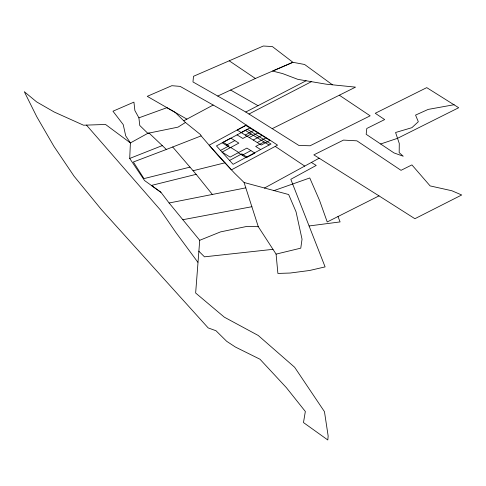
<?xml version="1.0" encoding="UTF-8"?>
<svg xmlns="http://www.w3.org/2000/svg" width="486" height="486" viewBox="0 0 486 486"><rect width="100%" height="100%" fill="white"/><g stroke="black" fill="none" stroke-linecap="round" stroke-linejoin="round"><path stroke-width="0.73" d="M201.131 135.886L200.432 134.555L185.445 122.478L178.01 127.138L147.823 133.316L130.4 142.92L105.541 124.465L83.531 125.206L54.207 112.017L36.62 101.89L24.3 91.696L36.778 116.749L53.873 146.268L74.024 176.145L101.544 209.758L208.172 327.91L215.984 330.735L226.689 341.312L235.388 347.028L259.98 359.227L286.363 387.64L305.342 411.478L303.477 422.559L327.801 439.982L328.165 436.07L324.46 411.66L294.631 367.252L258.218 335.462L224.344 317.182L195.645 293.015L199.722 240.297L169.11 202.996L160.927 192.292L144.567 180.555L129.713 158.448L130.4 142.92L125.704 135.855L123.225 124.604L112.965 111.215L133.929 102.127L134.883 110.535L138.911 117.843L139.768 125.485L147.823 133.316L149.074 133.061L166.358 149.463L201.131 135.886L217.886 155.32L234.434 173.059L244.087 182.505L258.279 226.689L276.091 254.117L277.895 273.436L290.13 273.035L309.546 270.495L325.104 266.893L290.804 179.291L316.228 165.428L311.374 162.458M264.366 188.082L319.162 158.211M246.402 125.005L209.162 145.199L231.445 169.851L277.542 145.144C263.625 135.691 248.838 127.356 235.291 117.515L180.136 86.386L171.831 85.694L147.258 96.343L186.891 119.125M138.911 117.843L166.965 107.673L175.185 112.394L183.744 120.807L213.172 105.049M241.208 132.556L249.847 127.927M226.203 145.247L234.847 140.612M245.217 135.053L253.862 130.418M220.529 150.417L229.003 145.879L223.226 142.289M251.165 134.002L242.83 138.467L237.053 134.871M249.227 137.55L257.872 132.915M253.242 140.047L261.887 135.412M257.252 142.538L265.897 137.909M229.58 160.435L241.84 153.862L246.827 156.966M264.092 141.942L255.672 146.45L260.654 149.548M242.253 155.228L250.891 150.593M332.388 84.752L304.607 64.486L292.912 62.293L272.373 46.559L263.327 46.018L193.501 76.296L192.972 81.946L245.776 112.023L306.107 80.767M248.966 114.034L311.429 81.672M379.013 195.882L313.841 154.864L343.487 140.096L356.918 140.837L401.023 170.331L411.909 164.9L430.11 185.907L451.828 190.743L461.7 194.989L414.904 218.712L379.013 195.882L327.224 221.962L319.606 200.566L309.758 177.967L273.867 190.64M272.209 128.662L355.515 87.14L326.118 84.169L297.839 79.358L282.615 73.58L272.597 71.053L292.912 62.293L255.375 78.483L217.746 96.058M199.722 240.297L220.516 231.901L246.511 226.488L258.279 226.689M129.713 158.448L162.281 145.587M166.358 149.463L133.364 161.996L143.965 178.605L189.99 167.129M380.647 143.99L397.536 138.322L458.687 107.728L426.738 87.632L375.253 113.287L384.657 119.574L366.796 128.474L366.165 134.3L393.988 152.914L403.246 156.231L399.176 152.64L399.279 143.485L395.574 132.508L411.885 127.672L418.318 121.731L415.56 115.097L428.166 109.411L454.179 104.709M193.076 170.726L224.89 162.828M212.364 194.455L196.174 174.334L151.383 185.445L160.927 192.292M276.091 254.117L300.773 248.158L302.037 239.215L296.053 211.817L288.66 194.534L244.087 182.505M169.11 202.996L245.819 187.845M182.833 219.715L251.924 206.708M309.096 225.966L340.097 221.914L337.989 216.537M272.98 249.336L204.472 256.827L198.798 251.177M230.631 90.038L258.005 105.693M245.351 130.424L269.104 145.022M230.704 147.477L238.729 152.47M230.212 147.744L222.187 142.75L230.832 138.115L238.857 143.109L222.059 152.112L230.085 157.1L246.882 148.096L254.907 153.09L246.262 157.725L238.237 152.732M245.776 112.023L298.896 145.46L310.074 145.77L370.156 115.826L339.331 95.207M275.222 146.389L304.728 166.084M229.21 60.811L255.375 78.483M183.744 120.807L185.445 122.478M86.472 125.109L160.362 209.934L175.689 232.199L197.857 262.264M172.694 146.991L196.174 174.334M245.837 125.431L237.192 130.066L261.268 145.035L269.912 140.399L245.837 125.431M247.417 129.319L216.458 145.909L233.098 164.323L271.018 143.996L247.417 129.319"/></g></svg>
